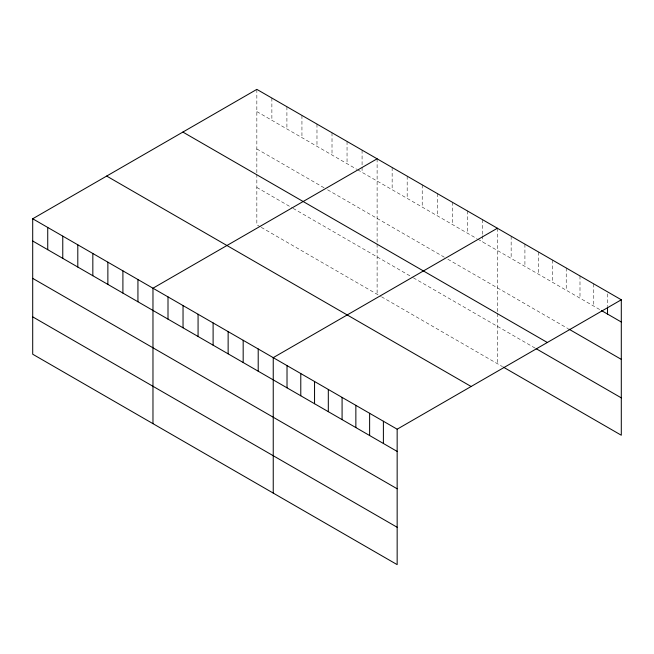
<?xml version="1.0" encoding="UTF-8"?>
<svg xmlns="http://www.w3.org/2000/svg" width="654" height="654" viewBox="0 0 654 654"><rect width="100%" height="100%" fill="white"/><g stroke="black" fill="none" stroke-linecap="round" stroke-linejoin="round"><path stroke-width="0.49" stroke-dasharray="3.27 2.45" d="M256.842 111.597L356.773 169.296M357.656 169.803L477.044 238.735M477.927 239.241L600.65 310.094M256.842 148.957L324.049 187.763M327.589 189.807L444.319 257.202M447.859 259.246L567.95 328.57M256.842 187.453L292.215 207.874M293.098 208.381L412.486 277.312M413.369 277.819L535.25 348.19M260.374 226.848L256.842 224.804L256.842 174.618M261.265 227.363L380.653 296.287M381.535 296.802L502.55 366.665M607.533 293.859L607.533 305.982M593.767 283.885L593.767 306.121M579.992 275.939L579.992 298.167M566.225 267.993L566.225 290.221M552.458 260.039L552.458 282.275M538.692 252.092L538.692 274.32M524.917 244.138L524.917 266.374M511.15 236.192L511.15 258.42M497.383 228.246L497.383 312.506M497.383 313.495L497.383 363.681M482.35 219.564L482.35 234.721M482.35 235.734L482.35 241.792M467.316 210.882L467.316 233.118M452.282 202.2L452.282 224.436M437.248 193.527L437.248 215.755M422.214 184.845L422.214 207.073M407.18 176.163L407.18 198.399M392.147 167.481L392.147 189.717M377.113 158.808L377.113 243.067M377.113 244.056L377.113 294.243M362.079 150.126L362.079 166.296M362.079 167.301L362.079 172.354M347.045 141.444L347.045 163.68M332.011 132.762L332.011 154.998M316.977 124.088L316.977 146.316M301.944 115.406L301.944 137.634M286.91 106.725L286.91 128.961M271.876 98.043L271.876 120.279M256.842 89.369L256.842 173.629"/><path stroke-width="0.98" d="M32.7 218.771L397.158 429.196L397.158 564.631L32.7 354.215L32.7 218.771L256.842 89.369L621.3 299.785L621.3 435.229L503.408 367.164M377.113 158.808L152.971 288.21L152.971 423.653M497.383 228.246L273.241 357.648L273.241 493.091M397.158 429.196L621.3 299.785M601.508 310.593L621.3 322.013M568.808 329.068L621.3 359.373M182.875 132.067L547.333 342.492M536.108 348.68L621.3 397.869M106.667 176.065L471.125 386.489M32.7 241.007L397.158 451.424M32.7 278.367L397.158 488.783M32.7 316.855L397.158 527.271M607.533 306.996L607.533 314.067M383.391 421.241L383.391 443.477M369.624 413.295L369.624 435.523M355.858 405.341L355.858 427.577M342.083 397.395L342.083 419.623M328.316 389.449L328.316 411.677M314.549 381.495L314.549 403.731M300.783 373.548L300.783 395.776M287.016 365.602L287.016 387.83M258.207 348.966L258.207 371.202M243.174 340.293L243.174 362.52M228.14 331.611L228.14 353.839M213.106 322.929L213.106 345.165M198.072 314.247L198.072 336.483M183.038 305.573L183.038 327.801M168.004 296.891L168.004 319.119M137.937 279.528L137.937 301.764M122.903 270.854L122.903 293.082M107.869 262.172L107.869 284.4M92.835 253.49L92.835 275.726M77.801 244.809L77.801 267.045M62.768 236.135L62.768 258.363M47.734 227.453L47.734 249.681"/></g></svg>
